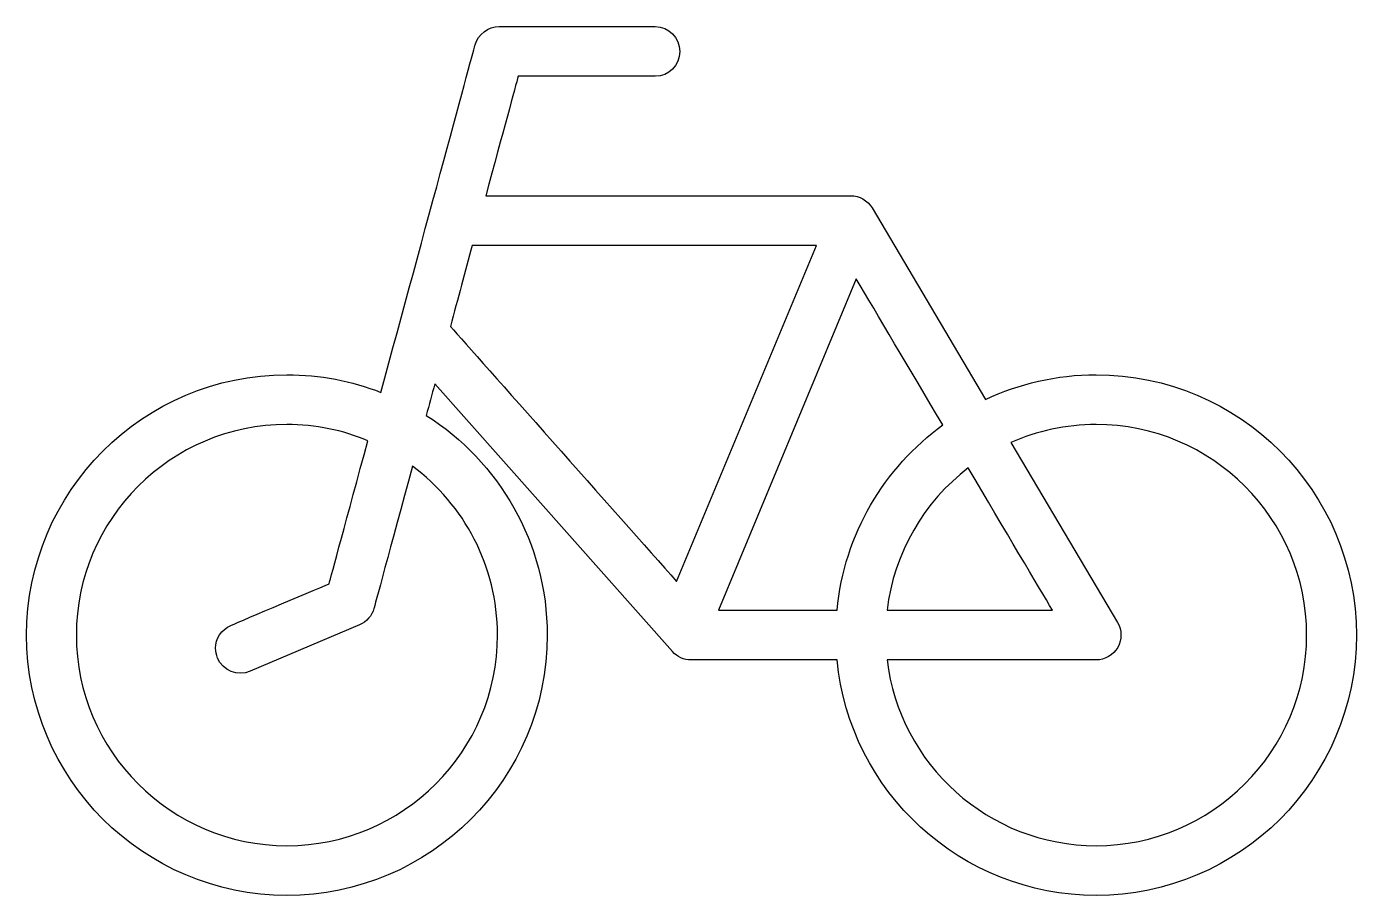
# Model space of a CAD drawing. Extents: x 0 to 162, y -106 to 0.
import ezdxf

# ---------------------------------------------------------------- set-up
doc = ezdxf.new("R2010")
doc.units = 0
doc.layers.add('レイヤー_1', color=160, linetype='CONTINUOUS')

# ---------------------------------------------------------------- blocks, each defined once
blk = doc.blocks.new('AI9-BLK1')
at = {"layer": 'レイヤー_1', "color": 7}
for points, knots in [([(49.24, 10.5), (44.43, 10.5), (39.87, 9.41), (35.78, 7.49), (35.78, 7.49), (21.97, 30.81), (21.97, 30.81), (21.43, 31.73), (20.44, 32.29), (19.37, 32.29), (19.37, 32.29), (-25.04, 32.29), (-25.04, 32.29), (-22.97, 39.89), (-21.42, 45.63), (-21.1, 46.82), (-17.53, 46.82), (-4.44, 46.82), (-4.44, 46.82), (-2.77, 46.82), (-1.42, 48.17), (-1.42, 49.85), (-1.42, 51.52), (-2.77, 52.87), (-4.44, 52.87), (-4.44, 52.87), (-23.41, 52.87), (-23.41, 52.87), (-24.78, 52.87), (-25.98, 51.96), (-26.34, 50.64), (-26.34, 50.64), (-32.68, 27.22), (-37.8, 8.35), (-41.35, 9.73), (-45.21, 10.5), (-49.24, 10.5), (-66.71, 10.5), (-80.92, -3.72), (-80.92, -21.19), (-80.92, -38.66), (-66.71, -52.87), (-49.24, -52.87), (-31.77, -52.87), (-17.56, -38.66), (-17.56, -21.19), (-17.56, -9.95), (-23.44, -0.07), (-32.28, 5.55), (-31.94, 6.82), (-31.59, 8.1), (-31.24, 9.4), (-31.24, 9.4), (-2.32, -23.2), (-2.32, -23.2), (-1.74, -23.84), (-0.92, -24.21), (-0.06, -24.21), (-0.06, -24.21), (17.71, -24.21), (17.71, -24.21), (19.24, -40.27), (32.8, -52.87), (49.24, -52.87), (66.71, -52.87), (80.92, -38.66), (80.92, -21.19), (80.92, -3.72), (66.71, 10.5), (49.24, 10.5)], [0, 0, 0, 0, 1, 1, 1, 2, 2, 2, 3, 3, 3, 4, 4, 4, 5, 5, 5, 6, 6, 6, 7, 7, 7, 8, 8, 8, 9, 9, 9, 10, 10, 10, 11, 11, 11, 12, 12, 12, 13, 13, 13, 14, 14, 14, 15, 15, 15, 16, 16, 16, 17, 17, 17, 18, 18, 18, 19, 19, 19, 20, 20, 20, 21, 21, 21, 22, 22, 22, 23, 23, 23, 23]), ([(-1.81, -14.65), (-8.93, -6.63), (-25.77, 12.35), (-29.35, 16.38), (-28.44, 19.74), (-27.53, 23.07), (-26.68, 26.24), (-19.27, 26.24), (6.8, 26.24), (15.2, 26.24), (15.2, 26.24), (-1.81, -14.65), (-1.81, -14.65)], [0, 0, 0, 0, 1, 1, 1, 2, 2, 2, 3, 3, 3, 4, 4, 4, 4]), ([(30.58, 4.39), (23.46, -0.82), (18.59, -8.91), (17.71, -18.16), (11.62, -18.16), (6.15, -18.16), (3.29, -18.16), (3.29, -18.16), (20.06, 22.16), (20.06, 22.16), (22.53, 17.98), (26.52, 11.25), (30.58, 4.39)], [0, 0, 0, 0, 1, 1, 1, 2, 2, 2, 3, 3, 3, 4, 4, 4, 4]), ([(-23.61, -21.19), (-23.61, -35.32), (-35.11, -46.82), (-49.24, -46.82), (-63.37, -46.82), (-74.87, -35.32), (-74.87, -21.19), (-74.87, -7.05), (-63.37, 4.44), (-49.24, 4.44), (-45.75, 4.44), (-42.43, 3.74), (-39.39, 2.47), (-41.92, -6.86), (-43.87, -14.06), (-44.11, -14.94), (-46.3, -15.86), (-56.08, -20.02), (-56.08, -20.02), (-57.23, -20.5), (-57.92, -21.62), (-57.92, -22.8), (-57.92, -23.2), (-57.84, -23.6), (-57.68, -23.98), (-57.03, -25.52), (-55.25, -26.24), (-53.71, -25.59), (-53.71, -25.59), (-40.39, -19.94), (-40.39, -19.94), (-39.54, -19.57), (-38.9, -18.84), (-38.65, -17.94), (-38.65, -17.94), (-36.63, -10.48), (-33.96, -0.63), (-27.69, -5.3), (-23.61, -12.78), (-23.61, -21.19)], [0, 0, 0, 0, 1, 1, 1, 2, 2, 2, 3, 3, 3, 4, 4, 4, 5, 5, 5, 6, 6, 6, 7, 7, 7, 8, 8, 8, 9, 9, 9, 10, 10, 10, 11, 11, 11, 12, 12, 12, 13, 13, 13, 13]), ([(49.24, -46.82), (36.14, -46.82), (25.31, -36.92), (23.8, -24.21), (23.8, -24.21), (49.24, -24.21), (49.24, -24.21), (50.33, -24.21), (51.33, -23.63), (51.87, -22.69), (52.41, -21.74), (52.4, -20.58), (51.85, -19.64), (51.85, -19.64), (38.88, 2.25), (38.88, 2.25), (42.05, 3.65), (45.56, 4.44), (49.24, 4.44), (63.37, 4.44), (74.87, -7.05), (74.87, -21.19), (74.87, -35.32), (63.37, -46.82), (49.24, -46.82)], [0, 0, 0, 0, 1, 1, 1, 2, 2, 2, 3, 3, 3, 4, 4, 4, 5, 5, 5, 6, 6, 6, 7, 7, 7, 8, 8, 8, 8]), ([(33.68, -0.85), (38.16, -8.41), (42.25, -15.33), (43.93, -18.16), (40.33, -18.16), (32.09, -18.16), (23.8, -18.16), (24.63, -11.12), (28.32, -4.95), (33.68, -0.85)], [0, 0, 0, 0, 1, 1, 1, 2, 2, 2, 3, 3, 3, 3])]:
    blk.add_open_spline(points, degree=3, knots=knots, dxfattribs=at)

msp = doc.modelspace()

# ---------------------------------------------------------------- block references
at = {"layer": 'レイヤー_1', "color": 7}
msp.add_blockref('AI9-BLK1', (81.271439, -53.208466), dxfattribs=at)

doc.saveas('drawing.dxf')
